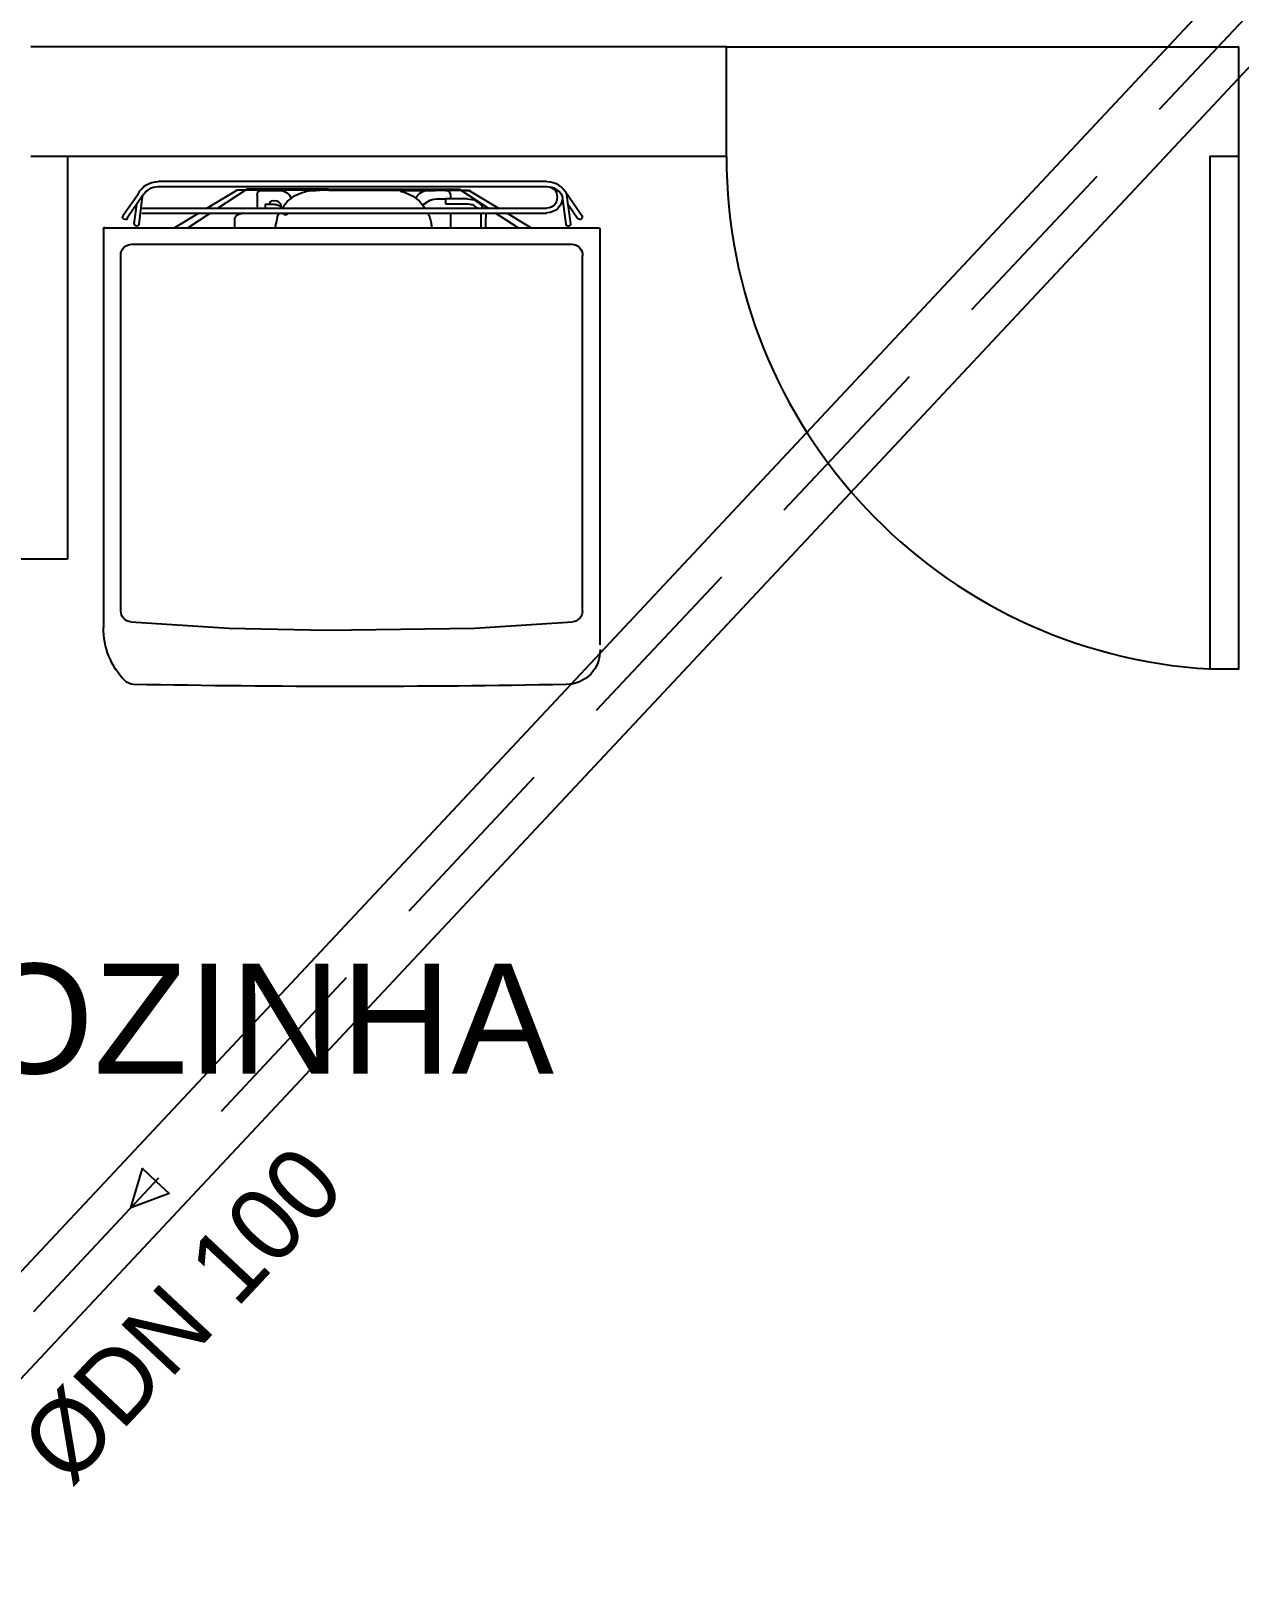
# Model space of a CAD drawing. Header units: millimetres. Extents: x -1292 to 2253, y 326 to 453.
# Drawn here: x 2093.899 to 2095.549, y 359.226 to 361.343 of the extents above; entities that cross this region are included whole.
import ezdxf
from ezdxf.enums import TextEntityAlignment as Align

# ---------------------------------------------------------------- set-up
doc = ezdxf.new("R2010")
doc.units = ezdxf.units.MM
doc.header["$LTSCALE"] = 0.5
doc.linetypes.add('HIDDENX2', pattern=[0.75, 0.5, -0.25])
for name, color, linetype in [('-HIDRO', 8, 'Continuous'), ('Eixo', 4, 'HIDDENX2'), ('Esgoto', 5, 'ByLayer'), ('TEXTO', 7, 'Continuous')]:
    doc.layers.add(name, color=color, linetype=linetype)
doc.styles.add('CARIMBO_DADOS', font='arial.ttf', dxfattribs={"height": 0.1})

# ---------------------------------------------------------------- blocks, each defined once
blk = doc.blocks.new('BRA31TDp')
for p, q in [((0.6752, 0.7629), (0.6704, 0.7634)), ((0.6799, 0.762), (0.6752, 0.7629)), ((0.6842, 0.7605), (0.6799, 0.762)), ((0.6884, 0.7586), (0.6842, 0.7605)), ((0.6922, 0.7558), (0.6884, 0.7586)), ((0.6955, 0.7525), (0.6922, 0.7558)), ((0.0568, 0.7392), (0.0568, 0.7407)), ((0.6984, 0.7492), (0.6955, 0.7525)), ((0.7016, 0.7433), (0.6984, 0.7492)), ((0.7007, 0.7449), (0.7007, 0.7449)), ((0.7016, 0.7433), (0.7235, 0.7118)), ((0.0805, 0.716), (0.0814, 0.7156)), ((0.1803, 0.7137), (0.1812, 0.7156)), ((0.1803, 0.7085), (0.1803, 0.7137)), ((0.4901, 0.7279), (0.4844, 0.726)), ((0.4915, 0.6995), (0.4911, 0.7009)), ((0.492, 0.6981), (0.4915, 0.6995)), ((0.492, 0.6966), (0.492, 0.6981)), ((0.4931, 0.6933), (0.492, 0.6966)), ((0.4925, 0.6952), (0.4925, 0.6952)), ((0.7537, 0.691), (0.7537, 0.103)), ((0, 0.103), (0, 0.0628)), ((0.0265, 0.1115), (0.0265, 0.1115)), ((0.0265, 0.111), (0.0265, 0.1115)), ((0.1903, 0.0855), (0.0412, 0.0949)), ((0.7121, 0.0949), (0.5635, 0.0855)), ((0.7537, 0.103), (0.7537, 0.0864)), ((0.4144, 0.0822), (0.1903, 0.0855)), ((0.5635, 0.0855), (0.4144, 0.0822)), ((0, 0.0628), (0, 0.0623)), ((0, 0.0628), (0, 0.0628)), ((0, 0.0628), (0, 0.0604))]:
    blk.add_line(p, q)
for points in [[(0.0805, 0.7634), (0.0805, 0.7634), (0.0757, 0.7629), (0.071, 0.762), (0.0667, 0.7605), (0.063, 0.7582), (0.0592, 0.7558), (0.0559, 0.7525), (0.053, 0.7487), (0.0506, 0.7444)], [(0.0805, 0.7558), (0.0805, 0.7558), (0.0772, 0.7553), (0.0734, 0.7549), (0.0701, 0.7539), (0.0672, 0.752), (0.0644, 0.7501), (0.0615, 0.7482), (0.0596, 0.7454), (0.0577, 0.7426)], [(0.0805, 0.7558), (0.0805, 0.7558), (0.0772, 0.7553), (0.0743, 0.7544), (0.0715, 0.753), (0.0691, 0.7511), (0.0672, 0.7487), (0.0658, 0.7459), (0.0653, 0.743), (0.0648, 0.7397), (0.0648, 0.7397), (0.0653, 0.7364), (0.0658, 0.7336), (0.0672, 0.7307), (0.0691, 0.7279), (0.0715, 0.726), (0.0743, 0.7246), (0.0772, 0.7236), (0.0805, 0.7231)], [(0.0805, 0.7634), (0.6704, 0.7634)], [(0.6704, 0.7558), (0.0805, 0.7558)], [(0.6936, 0.7426), (0.6936, 0.7426), (0.6917, 0.7454), (0.6894, 0.7482), (0.6865, 0.7501), (0.6837, 0.752), (0.6809, 0.7539), (0.6775, 0.7549), (0.6742, 0.7553), (0.6704, 0.7558)], [(0.053, 0.7487), (0.0275, 0.7118)], [(0.044, 0.6995), (0.0502, 0.743)], [(0.0506, 0.7444), (0.0506, 0.7444), (0.0502, 0.744), (0.0502, 0.7435), (0.0502, 0.7435), (0.0502, 0.743)], [(0.0511, 0.699), (0.0568, 0.7407)], [(0.0577, 0.7426), (0.0577, 0.7426), (0.0577, 0.7421), (0.0573, 0.7416), (0.0568, 0.7411), (0.0568, 0.7407)], [(0.0568, 0.7392), (0.0568, 0.7392), (0.0573, 0.7345), (0.0587, 0.7302), (0.0611, 0.7265), (0.0639, 0.7227), (0.0672, 0.7198), (0.0715, 0.7179), (0.0757, 0.7165), (0.0805, 0.716)], [(0.1993, 0.7506), (0.1538, 0.7231)], [(0.1699, 0.7231), (0.2139, 0.752)], [(0.2016, 0.7373), (0.2016, 0.7373), (0.1978, 0.7369), (0.1945, 0.7364), (0.1907, 0.7355), (0.1879, 0.7336), (0.1846, 0.7317), (0.1818, 0.7293), (0.1794, 0.7265), (0.177, 0.7231)], [(0.2016, 0.7298), (0.2016, 0.7298), (0.1997, 0.7298), (0.1974, 0.7293), (0.1955, 0.7288), (0.1936, 0.7284), (0.1917, 0.7274), (0.1903, 0.726), (0.1884, 0.7246), (0.1865, 0.7231)], [(0.4385, 0.7497), (0.4385, 0.7497), (0.4314, 0.7501), (0.4248, 0.7506), (0.4182, 0.7511), (0.4115, 0.7511), (0.2172, 0.7511), (0.2106, 0.7506), (0.2039, 0.7501), (0.1968, 0.7497)], [(0.1968, 0.7497), (0.1968, 0.7497), (0.3025, 0.7487), (0.2958, 0.7468), (0.2901, 0.7444), (0.2845, 0.7416), (0.2788, 0.7378), (0.2741, 0.7336), (0.2698, 0.7288), (0.2655, 0.7231)], [(0.412, 0.7506), (0.1993, 0.7506)], [(0.2016, 0.7373), (0.2343, 0.7373)], [(0.2343, 0.7298), (0.2016, 0.7298)], [(0.412, 0.752), (0.2139, 0.752)], [(0.2338, 0.7497), (0.2338, 0.7497), (0.231, 0.7492), (0.2291, 0.7478), (0.2272, 0.7454), (0.2267, 0.7426)], [(0.2267, 0.7426), (0.2267, 0.7373)], [(0.2338, 0.7497), (0.2617, 0.7497)], [(0.2485, 0.7373), (0.2343, 0.7373), (0.2343, 0.7298)], [(0.2688, 0.7279), (0.2603, 0.7336), (0.2603, 0.7336), (0.2575, 0.735), (0.2546, 0.7364), (0.2518, 0.7369), (0.2485, 0.7373)], [(0.2795, 0.7383), (0.2783, 0.7402), (0.2764, 0.7426), (0.2745, 0.7449), (0.2722, 0.7463), (0.2698, 0.7478), (0.2674, 0.7487), (0.2646, 0.7497), (0.2617, 0.7497)], [(0.412, 0.752), (0.536, 0.752)], [(0.412, 0.7506), (0.5507, 0.7506)], [(0.4825, 0.7231), (0.4825, 0.7231), (0.4783, 0.7288), (0.474, 0.7336), (0.4688, 0.7378), (0.4636, 0.7416), (0.4579, 0.7444), (0.4518, 0.7468), (0.4451, 0.7487), (0.4385, 0.7497)], [(0.5142, 0.7497), (0.4863, 0.7497), (0.4863, 0.7497), (0.483, 0.7497), (0.4802, 0.7487), (0.4778, 0.7478), (0.4754, 0.7463), (0.4731, 0.7449), (0.4712, 0.7426), (0.4698, 0.7402), (0.4683, 0.7378)], [(0.5029, 0.7284), (0.5029, 0.7284), (0.501, 0.7317), (0.4982, 0.734), (0.4944, 0.7345), (0.4906, 0.734), (0.4906, 0.734), (0.4877, 0.7326), (0.4854, 0.7302), (0.4844, 0.7269), (0.4844, 0.7231)], [(0.4901, 0.7506), (0.4901, 0.752)], [(0.5057, 0.7506), (0.5057, 0.752)], [(0.5204, 0.7426), (0.5204, 0.7426), (0.5199, 0.7454), (0.519, 0.7478), (0.5166, 0.7492), (0.5142, 0.7497)], [(0.5204, 0.7426), (0.5204, 0.7231)], [(0.58, 0.7231), (0.536, 0.752)], [(0.5507, 0.7506), (0.5961, 0.7231)], [(0.6936, 0.7426), (0.7173, 0.708)], [(0.6941, 0.7407), (0.6941, 0.7407), (0.6936, 0.7411), (0.6936, 0.7416), (0.6936, 0.7421), (0.6936, 0.7426)], [(0.6993, 0.699), (0.6941, 0.7407)], [(0.0275, 0.7118), (0.0275, 0.7118), (0.027, 0.7104), (0.027, 0.7094), (0.0275, 0.708), (0.0284, 0.7066), (0.0284, 0.7066), (0.0293, 0.7061), (0.0308, 0.7061), (0.0322, 0.7066), (0.0336, 0.7075), (0.0336, 0.7075), (0.0336, 0.7075), (0.0341, 0.708), (0.0341, 0.708), (0.0341, 0.708)], [(0.0483, 0.7284), (0.0341, 0.708)], [(0.6951, 0.7231), (0.0805, 0.7231)], [(0.6951, 0.7156), (0.0814, 0.7156)], [(0.1411, 0.7156), (0.1043, 0.6933)], [(0.1244, 0.6933), (0.1586, 0.7156)], [(0.1737, 0.7156), (0.1737, 0.7156), (0.1732, 0.7137), (0.1732, 0.7123), (0.1732, 0.7104), (0.1732, 0.7085)], [(0.1732, 0.6933), (0.1732, 0.7085)], [(0.1803, 0.6933), (0.1803, 0.7085)], [(0.2267, 0.7156), (0.2267, 0.6933)], [(0.2613, 0.7156), (0.2613, 0.7156), (0.2603, 0.7137), (0.2594, 0.7118), (0.2589, 0.7099), (0.258, 0.7085), (0.2575, 0.7066), (0.257, 0.7047), (0.2565, 0.7028), (0.2561, 0.7009)], [(0.4825, 0.7156), (0.4792, 0.7137), (0.4792, 0.7137), (0.4792, 0.7137), (0.4787, 0.7137), (0.4783, 0.7137), (0.4783, 0.7137), (0.4783, 0.7137), (0.4769, 0.7137), (0.4754, 0.7137), (0.474, 0.7146), (0.4735, 0.7156)], [(0.4911, 0.7009), (0.4911, 0.7009), (0.4911, 0.7014), (0.4911, 0.7023), (0.4911, 0.7028), (0.4906, 0.7033), (0.4906, 0.7033), (0.4901, 0.7066), (0.4892, 0.7099), (0.4882, 0.7127), (0.4868, 0.7156)], [(0.4934, 0.7284), (0.4934, 0.7284), (0.4925, 0.7284), (0.492, 0.7284), (0.4911, 0.7284), (0.4901, 0.7279)], [(0.4934, 0.7284), (0.5081, 0.7284), (0.5081, 0.7231)], [(0.5403, 0.7156), (0.5479, 0.7137)], [(0.554, 0.7075), (0.554, 0.7075), (0.5535, 0.7094), (0.5521, 0.7113), (0.5502, 0.7127), (0.5479, 0.7137)], [(0.554, 0.6933), (0.554, 0.7075)], [(0.6255, 0.6933), (0.5914, 0.7156)], [(0.6089, 0.7156), (0.6456, 0.6933)], [(0.7069, 0.6995), (0.7031, 0.7284)], [(0.7173, 0.708), (0.7173, 0.708), (0.7178, 0.7066), (0.7192, 0.7061), (0.7206, 0.7061), (0.7225, 0.7066), (0.7225, 0.7066), (0.7235, 0.7075), (0.7244, 0.7085), (0.7244, 0.7099), (0.7235, 0.7113), (0.7235, 0.7113), (0.7235, 0.7118), (0.7235, 0.7118), (0.7235, 0.7118), (0.7235, 0.7118)], [(0.0024, 0.6933), (0.0024, 0.6933), (0.0014, 0.6933), (0.0005, 0.6929), (0, 0.6919), (0, 0.691)], [(0, 0.691), (0, 0.103)], [(0.7514, 0.6933), (0.0014, 0.6933)], [(0.044, 0.6995), (0.044, 0.6995), (0.0445, 0.6981), (0.0454, 0.6971), (0.0464, 0.6962), (0.0483, 0.6957), (0.0483, 0.6957), (0.0497, 0.6962), (0.0506, 0.6966), (0.0511, 0.6976), (0.0511, 0.699)], [(0.2561, 0.7009), (0.2561, 0.7009), (0.2561, 0.6995), (0.2561, 0.6981), (0.2556, 0.6966), (0.2556, 0.6933)], [(0.7069, 0.6995), (0.7069, 0.6995), (0.7069, 0.6985), (0.7059, 0.6976), (0.7055, 0.6971), (0.7045, 0.6966), (0.7045, 0.6966), (0.7031, 0.6962), (0.7012, 0.6966), (0.7003, 0.6971), (0.6993, 0.6985), (0.6993, 0.6985), (0.6993, 0.6985), (0.6993, 0.6985), (0.6993, 0.6985), (0.6993, 0.699)], [(0.7514, 0.6933), (0.7523, 0.6933), (0.7523, 0.6933), (0.7528, 0.6933), (0.7533, 0.6929), (0.7537, 0.6924), (0.7537, 0.6919)], [(0.7537, 0.691), (0.7537, 0.691), (0.7537, 0.6919), (0.7533, 0.6929), (0.7523, 0.6933), (0.7514, 0.6933)], [(0.7107, 0.6682), (0.0426, 0.6682)], [(0.0265, 0.1115), (0.0265, 0.6512)], [(0.7272, 0.1115), (0.7272, 0.6512)]]:
    blk.add_lwpolyline(points)
for centre, radius, start, end in [((0.0426, 0.6521), 0.0161, 90, 183.2732), ((0.7107, 0.6517), 0.0166, 358.3861, 90), ((0.0432, 0.1115), 0.0167, 180, 263.0635), ((0.7106, 0.1115), 0.0166, 275.1275, 0), ((0.6377, 0.0864), 0.116, 315.9981, 0), ((0.051, 0.0511), 0.0511, 177.5341, 270), ((0.3762, 17.318), 17.3211, 268.92446, 271.09792), ((0.7077, 0.0189), 0.0187, 271.0979, 315.9981)]:
    blk.add_arc(centre, radius, start, end)

msp = doc.modelspace()

# ---------------------------------------------------------------- linework, layer by layer
at = {"layer": '-HIDRO', "ltscale": 0.05}
for p, q in [((2094.8487, 361.3212), (2093.8987, 361.3212)), ((2094.8487, 361.1712), (2094.8487, 361.3212)), ((2094.8487, 361.3212), (2095.5487, 361.3212)), ((2095.5487, 361.1712), (2095.5487, 361.3212)), ((2094.8487, 361.1712), (2093.8987, 361.1712)), ((2093.9487, 361.1712), (2093.9487, 360.6212)), ((2093.9487, 360.6212), (2092.8487, 360.6212))]:
    msp.add_line(p, q, dxfattribs=at)
msp.add_lwpolyline([(2095.5487, 361.1712), (2095.5087, 361.1712), (2095.5087, 360.4712), (2095.5487, 360.4712)], close=True, dxfattribs=at)
msp.add_arc((2095.5499, 361.1712), 0.7012, 180, 266.6306, dxfattribs=at)
at = {"layer": 'Eixo'}
msp.add_line((2095.6106, 361.418), (2092.4936, 358.0885), dxfattribs=at)
at = {"layer": 'Esgoto', "color": 3}
for points in [[(2095.5741, 361.4522, 0), (2092.4571, 358.1226, 0)], [(2095.6471, 361.3839, 0), (2092.5301, 358.0543, 0)], [(2094.0692, 359.7715, 0), (2094.0692, 359.7715, 0), (2094.0874, 359.7544, 0), (2094.035, 359.735, 0), (2094.0509, 359.7886, 0), (2094.0692, 359.7715, 0)]]:
    msp.add_polyline3d(points, dxfattribs=at)

# ---------------------------------------------------------------- block references
at = {"layer": '-HIDRO', "linetype": 'Continuous', "xscale": -0.8999999999996362, "yscale": 0.8999999999996362, "zscale": 0.9}
msp.add_blockref('BRA31TDp', (2094.6759, 360.45), dxfattribs=at)

# ---------------------------------------------------------------- texts
at = {"layer": '-HIDRO', "insert": (2094.1416, 359.9924), "char_height": 0.15, "attachment_point": 5, "style": 'CARIMBO_DADOS'}
msp.add_mtext('COZINHA', dxfattribs=at)
at = {"layer": 'TEXTO'}
msp.add_text('ØDN 100', height=0.1, rotation=46.8889, dxfattribs=at).set_placement((2094.1047, 359.59), align=Align.MIDDLE_CENTER)

doc.saveas('drawing.dxf')
